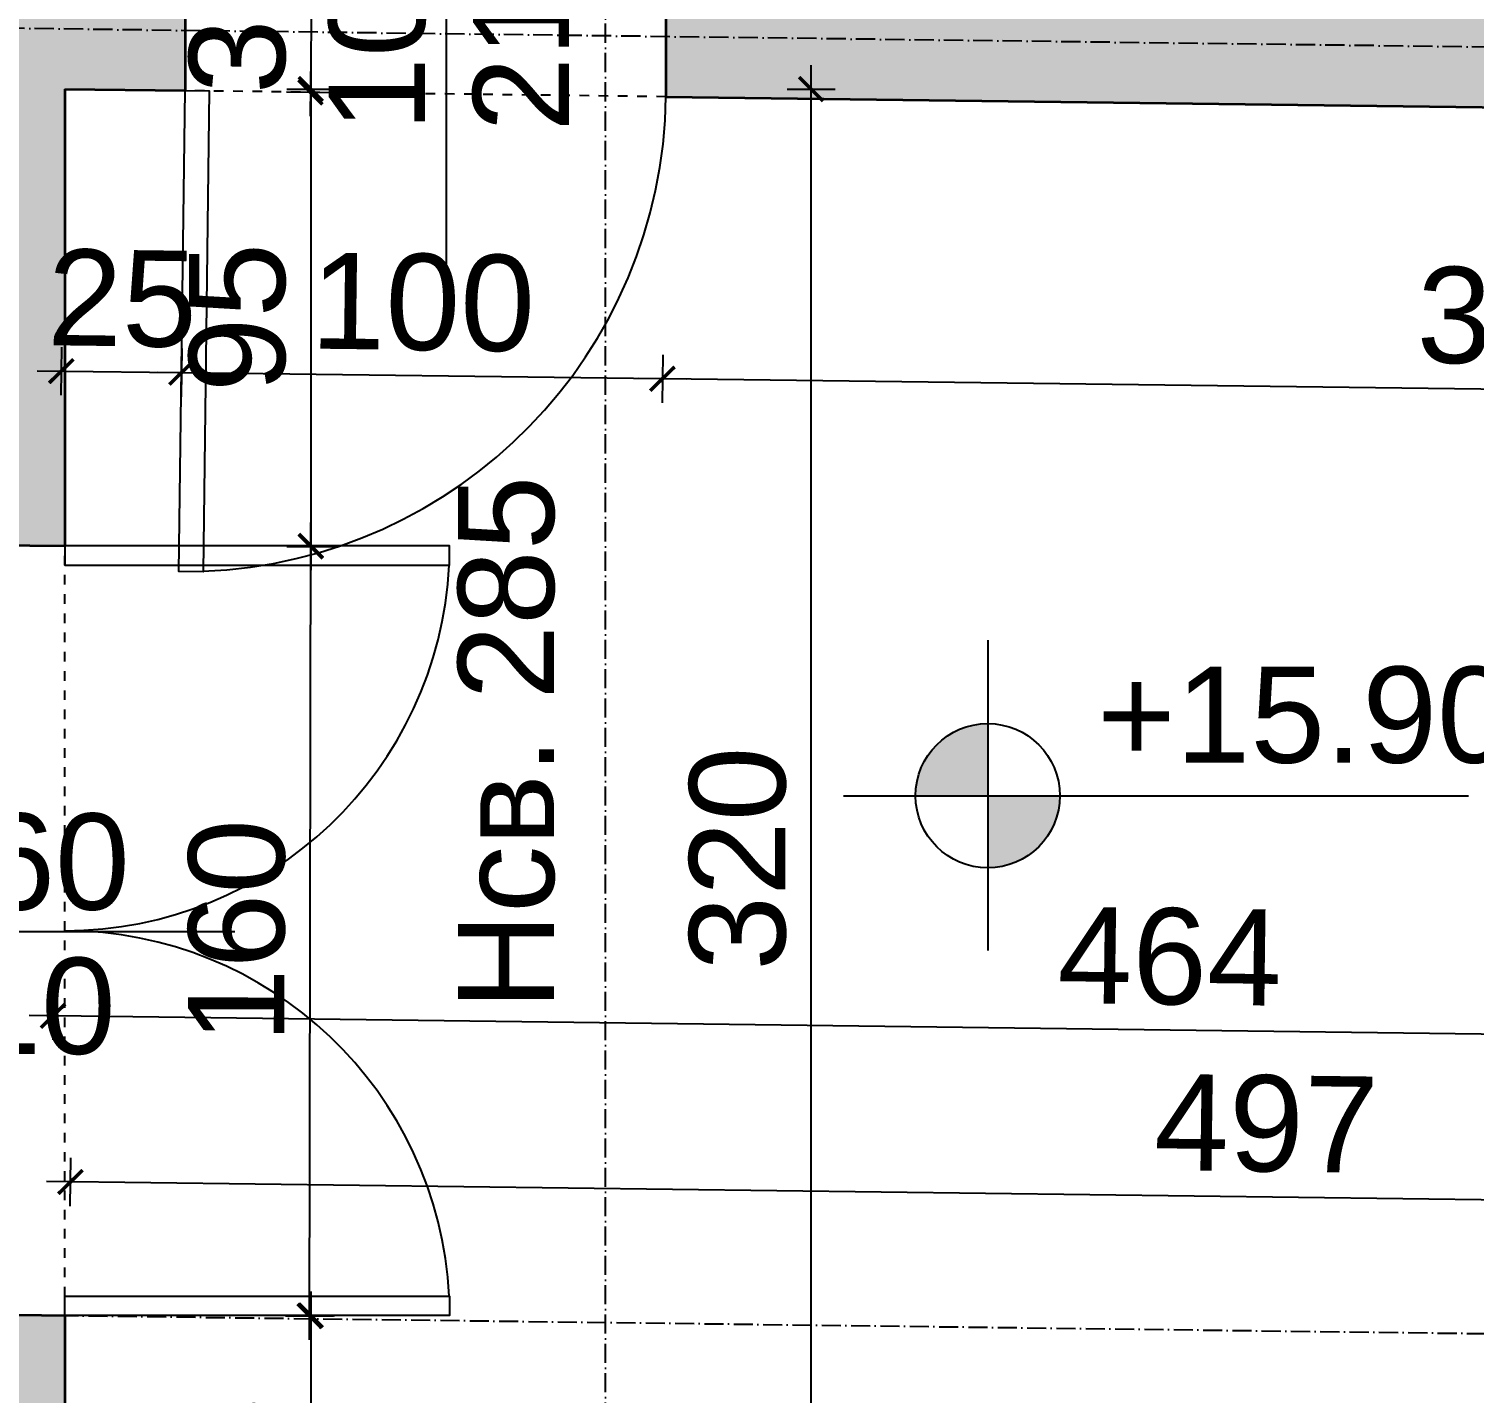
# Model space of a CAD drawing. Header units: inches. Extents: x -72385 to 39588, y -6525 to 66685.
# Drawn here: x -41119.8 to -40819.3, y 1483.6 to 1767.3 of the extents above; entities that cross this region are included whole.
import ezdxf

# ---------------------------------------------------------------- set-up
doc = ezdxf.new("R2010")
doc.units = ezdxf.units.IN
doc.header["$MEASUREMENT"] = 0
doc.linetypes.add('DashDot', pattern=[0.6, 0.4, -0.1, 0, -0.1])
doc.linetypes.add('Hidden', pattern=[0.4, 0.2, -0.2])
for name, color, linetype, lineweight in [('Врати', 251, 'Continuous', 25), ('Линия на разрез', 252, 'DashDot', 25), ('Надписи Hсв', 252, 'Continuous', 25), ('Надписи врати', 252, 'Continuous', 25), ('Надписи коти вътрешни', 252, 'Continuous', 25), ('Надписи нива', 252, 'Continuous', 25), ('Оси', 252, 'DashDot', 25), ('Пунктир', 253, 'Hidden', 25), ('Разрезни линии', 7, 'Continuous', 35), ('Щрих стени', 254, 'Continuous', 25)]:
    doc.layers.add(name, color=color, linetype=linetype, lineweight=lineweight)
doc.styles.add('Arial Regular', font='arial.ttf')
doc.styles.get("Standard").update_dxf_attribs({"font": 'arial.ttf'})
doc.dimstyles.new('Annotative', dxfattribs={"dimscale": 0, "dimtxt": 20, "dimasz": 5, "dimexe": 5, "dimexo": 5, "dimgap": 5, "dimtad": 1, "dimdec": 0, "dimzin": 0, "dimdsep": 46, "dimtxsty": 'Standard', "dimblk": 'ARCHTICK', "dimcen": 5, "dimdle": 5, "dimadec": 0, "dimazin": 0, "dimtfac": 1, "dimtdec": 0, "dimtofl": 0, "dimtmove": 0, "dimatfit": 3, "dimldrblk": 'ARCHTICK', "dimfxl": 5, "dimfxlon": 1, "dimtolj": 1, "dimtzin": 0, "dimarcsym": 1})

# ---------------------------------------------------------------- blocks, each defined once
blk = doc.blocks.new('_ArchTick')
at = {"color": 0, "linetype": 'ByBlock', "const_width": 0.15}
blk.add_lwpolyline([(-0.5, -0.5), (0.5, 0.5)], dxfattribs=at)
blk = doc.blocks.new('*D1925')
at = {"layer": 'Defpoints', "color": 0, "ltscale": 50, "transparency": 16777216}
for p in [(-41112.34, 1754.74), (-41112.34, 1659.74), (-41061.2, 1659.74)]:
    blk.add_point(p, dxfattribs=at)
at = {"layer": 'Надписи коти вътрешни', "color": 0, "lineweight": -2, "ltscale": 50, "transparency": 16777216}
for p, q in [((-41061.2, 1759.74), (-41061.2, 1654.74)), ((-41066.2, 1754.74), (-41056.2, 1754.74)), ((-41066.2, 1659.74), (-41056.2, 1659.74))]:
    blk.add_line(p, q, dxfattribs=at)
at = {"layer": 'Надписи коти вътрешни', "color": 0, "lineweight": -2, "ltscale": 50, "transparency": 16777216, "xscale": 5, "yscale": 5, "zscale": 5}
for p, rotation in [((-41061.2, 1754.74), 90), ((-41061.2, 1659.74), 270)]:
    blk.add_blockref('_ArchTick', p, dxfattribs=dict(at, rotation=rotation))
at = {"layer": 'Надписи коти вътрешни', "color": 0, "ltscale": 50, "transparency": 16777216, "insert": (-41076.41, 1707.24), "char_height": 20, "attachment_point": 5, "rotation": 90}
blk.add_mtext('\\A1;95', dxfattribs=at)
blk = doc.blocks.new('*D1926')
at = {"layer": 'Defpoints', "color": 0, "ltscale": 50, "transparency": 16777216}
for p in [(-41112.34, 1659.74), (-41061.2, 1659.65), (-41112.59, 1499.73)]:
    blk.add_point(p, dxfattribs=at)
at = {"layer": 'Надписи коти вътрешни', "color": 0, "lineweight": -2, "ltscale": 50, "transparency": 16777216}
for p, q in [((-41061.46, 1494.64), (-41061.19, 1664.65)), ((-41066.2, 1659.66), (-41056.2, 1659.65)), ((-41066.46, 1499.65), (-41056.46, 1499.64))]:
    blk.add_line(p, q, dxfattribs=at)
at = {"layer": 'Надписи коти вътрешни', "color": 0, "lineweight": -2, "ltscale": 50, "transparency": 16777216, "xscale": 5, "yscale": 5, "zscale": 5}
for p, rotation in [((-41061.2, 1659.65), 89.90883666125849), ((-41061.46, 1499.64), 269.9088366612585)]:
    blk.add_blockref('_ArchTick', p, dxfattribs=dict(at, rotation=rotation))
at = {"layer": 'Надписи коти вътрешни', "color": 0, "ltscale": 50, "transparency": 16777216, "insert": (-41076.54, 1579.67), "char_height": 20, "attachment_point": 5, "rotation": 89.9088}
blk.add_mtext('\\A1;160', dxfattribs=at)
blk = doc.blocks.new('*D1927')
at = {"layer": 'Defpoints', "color": 0, "ltscale": 50, "transparency": 16777216}
for p in [(-41112.59, 1499.73), (-41112.34, 1434.72), (-41061.2, 1434.72)]:
    blk.add_point(p, dxfattribs=at)
at = {"layer": 'Надписи коти вътрешни', "color": 0, "lineweight": -2, "ltscale": 50, "transparency": 16777216}
for p, q in [((-41061.2, 1504.73), (-41061.2, 1429.72)), ((-41066.2, 1499.73), (-41056.2, 1499.73)), ((-41066.2, 1434.72), (-41056.2, 1434.72))]:
    blk.add_line(p, q, dxfattribs=at)
at = {"layer": 'Надписи коти вътрешни', "color": 0, "lineweight": -2, "ltscale": 50, "transparency": 16777216, "xscale": 5, "yscale": 5, "zscale": 5}
for p, rotation in [((-41061.2, 1499.73), 90), ((-41061.2, 1434.72), 270)]:
    blk.add_blockref('_ArchTick', p, dxfattribs=dict(at, rotation=rotation))
at = {"layer": 'Надписи коти вътрешни', "color": 0, "ltscale": 50, "transparency": 16777216, "insert": (-41076.41, 1467.22), "char_height": 20, "attachment_point": 5, "rotation": 90}
blk.add_mtext('\\A1;65', dxfattribs=at)
blk = doc.blocks.new('*D8285')
at = {"layer": 'Defpoints', "color": 0, "ltscale": 50, "transparency": 16777216}
for p in [(-40987.34, 1753.15), (-40627.3, 1748.57), (-40988.08, 1694.51)]:
    blk.add_point(p, dxfattribs=at)
at = {"layer": 'Надписи коти вътрешни', "color": 0, "lineweight": -2, "ltscale": 50, "transparency": 16777216}
for p, q in [((-40988.02, 1699.51), (-40988.15, 1689.51)), ((-40623.05, 1689.86), (-40993.08, 1694.57)), ((-40627.99, 1694.92), (-40628.11, 1684.92))]:
    blk.add_line(p, q, dxfattribs=at)
at = {"layer": 'Надписи коти вътрешни', "color": 0, "lineweight": -2, "ltscale": 50, "transparency": 16777216, "xscale": 5, "yscale": 5, "zscale": 5}
for p, rotation in [((-40988.08, 1694.51), 179.270628652547), ((-40628.05, 1689.92), 359.2706286525469)]:
    blk.add_blockref('_ArchTick', p, dxfattribs=dict(at, rotation=rotation))
at = {"layer": 'Надписи коти вътрешни', "color": 0, "ltscale": 50, "transparency": 16777216, "insert": (-40807.87, 1707.43), "char_height": 20, "attachment_point": 5, "rotation": 359.2706}
blk.add_mtext('\\A1;360', dxfattribs=at)
blk = doc.blocks.new('*D1945')
at = {"layer": 'Defpoints', "color": 0, "ltscale": 50, "transparency": 16777216}
for p in [(-41087.34, 1754.42), (-40987.34, 1753.15), (-41088.08, 1695.78)]:
    blk.add_point(p, dxfattribs=at)
at = {"layer": 'Надписи коти вътрешни', "color": 0, "lineweight": -2, "ltscale": 50, "transparency": 16777216}
for p, q in [((-41088.02, 1700.78), (-41088.15, 1690.78)), ((-40988.02, 1699.51), (-40988.15, 1689.51)), ((-40983.08, 1694.44), (-41093.08, 1695.84))]:
    blk.add_line(p, q, dxfattribs=at)
at = {"layer": 'Надписи коти вътрешни', "color": 0, "lineweight": -2, "ltscale": 50, "transparency": 16777216, "xscale": 5, "yscale": 5, "zscale": 5}
for p, rotation in [((-41088.08, 1695.78), 179.2706286525505), ((-40988.08, 1694.51), 359.2706286525505)]:
    blk.add_blockref('_ArchTick', p, dxfattribs=dict(at, rotation=rotation))
at = {"layer": 'Надписи коти вътрешни', "color": 0, "ltscale": 50, "transparency": 16777216, "insert": (-41037.89, 1710.35), "char_height": 20, "attachment_point": 5, "rotation": 359.2706}
blk.add_mtext('\\A1;100', dxfattribs=at)
blk = doc.blocks.new('*D1946')
at = {"layer": 'Defpoints', "color": 0, "ltscale": 50, "transparency": 16777216}
for p in [(-41112.34, 1754.74), (-41087.34, 1754.42), (-41088.08, 1695.78)]:
    blk.add_point(p, dxfattribs=at)
at = {"layer": 'Надписи коти вътрешни', "color": 0, "lineweight": -2, "ltscale": 50, "transparency": 16777216}
for p, q in [((-41113.02, 1701.1), (-41113.15, 1691.1)), ((-41088.02, 1700.78), (-41088.15, 1690.78)), ((-41118.08, 1696.16), (-41083.08, 1695.72))]:
    blk.add_line(p, q, dxfattribs=at)
at = {"layer": 'Надписи коти вътрешни', "color": 0, "lineweight": -2, "ltscale": 50, "transparency": 16777216, "xscale": 5, "yscale": 5, "zscale": 5}
for p, rotation in [((-41113.08, 1696.1), 179.2706286525548), ((-41088.08, 1695.78), 359.2706286525548)]:
    blk.add_blockref('_ArchTick', p, dxfattribs=dict(at, rotation=rotation))
at = {"layer": 'Надписи коти вътрешни', "color": 0, "ltscale": 50, "transparency": 16777216, "insert": (-41100.39, 1711.15), "char_height": 20, "attachment_point": 5, "rotation": 359.2706}
blk.add_mtext('\\A1;25', dxfattribs=at)
blk = doc.blocks.new('*D1948')
at = {"layer": 'Defpoints', "color": 0, "ltscale": 50, "transparency": 16777216}
for p in [(-41112.34, 1754.74), (-40648.3, 1748.84), (-41114.79, 1562.04)]:
    blk.add_point(p, dxfattribs=at)
at = {"layer": 'Надписи коти вътрешни', "color": 0, "lineweight": -2, "ltscale": 50, "transparency": 16777216}
for p, q in [((-41114.73, 1567.04), (-41114.85, 1557.04)), ((-40645.76, 1556.06), (-41119.79, 1562.1)), ((-40650.69, 1561.13), (-40650.82, 1551.13))]:
    blk.add_line(p, q, dxfattribs=at)
at = {"layer": 'Надписи коти вътрешни', "color": 0, "lineweight": -2, "ltscale": 50, "transparency": 16777216, "xscale": 5, "yscale": 5, "zscale": 5}
for p, rotation in [((-41114.79, 1562.04), 179.2706267424348), ((-40650.76, 1556.13), 359.2706267424348)]:
    blk.add_blockref('_ArchTick', p, dxfattribs=dict(at, rotation=rotation))
at = {"layer": 'Надписи коти вътрешни', "color": 0, "ltscale": 50, "transparency": 16777216, "insert": (-40882.58, 1574.29), "char_height": 20, "attachment_point": 5, "rotation": 359.2706}
blk.add_mtext('\\A1;464', dxfattribs=at)
blk = doc.blocks.new('*D1949')
at = {"layer": 'Defpoints', "color": 0, "ltscale": 50, "transparency": 16777216}
for p in [(-41111.16, 1527.5), (-41112.34, 1434.72), (-40615.38, 1428.39)]:
    blk.add_point(p, dxfattribs=at)
at = {"layer": 'Надписи коти вътрешни', "color": 0, "lineweight": -2, "ltscale": 50, "transparency": 16777216}
for p, q in [((-41111.22, 1522.5), (-41111.09, 1532.5)), ((-40609.2, 1521.11), (-41116.16, 1527.57)), ((-40614.26, 1516.18), (-40614.13, 1526.17))]:
    blk.add_line(p, q, dxfattribs=at)
at = {"layer": 'Надписи коти вътрешни', "color": 0, "lineweight": -2, "ltscale": 50, "transparency": 16777216, "xscale": 5, "yscale": 5, "zscale": 5}
for p, rotation in [((-41111.16, 1527.5), 179.27062686898), ((-40614.2, 1521.18), 359.27062686898)]:
    blk.add_blockref('_ArchTick', p, dxfattribs=dict(at, rotation=rotation))
at = {"layer": 'Надписи коти вътрешни', "color": 0, "ltscale": 50, "transparency": 16777216, "insert": (-40862.48, 1539.55), "char_height": 20, "attachment_point": 5, "rotation": 359.2706}
blk.add_mtext('\\A1;497', dxfattribs=at)
blk = doc.blocks.new('*D1955')
at = {"layer": 'Defpoints', "color": 0, "ltscale": 50, "transparency": 16777216}
for p in [(-41112.34, 1754.74), (-40957.15, 1754.74), (-41112.34, 1434.72)]:
    blk.add_point(p, dxfattribs=at)
at = {"layer": 'Надписи коти вътрешни', "color": 0, "lineweight": -2, "ltscale": 50, "transparency": 16777216}
for p, q in [((-40957.15, 1429.72), (-40957.15, 1759.74)), ((-40962.15, 1754.74), (-40952.15, 1754.74)), ((-40962.15, 1434.72), (-40952.15, 1434.72))]:
    blk.add_line(p, q, dxfattribs=at)
at = {"layer": 'Надписи коти вътрешни', "color": 0, "lineweight": -2, "ltscale": 50, "transparency": 16777216, "xscale": 5, "yscale": 5, "zscale": 5}
for p, rotation in [((-40957.15, 1754.74), 90), ((-40957.15, 1434.72), 270)]:
    blk.add_blockref('_ArchTick', p, dxfattribs=dict(at, rotation=rotation))
at = {"layer": 'Надписи коти вътрешни', "color": 0, "ltscale": 50, "transparency": 16777216, "insert": (-40972.37, 1594.73), "char_height": 20, "attachment_point": 5, "rotation": 90}
blk.add_mtext('\\A1;320', dxfattribs=at)
blk = doc.blocks.new('*D7967')
at = {"layer": 'Defpoints', "color": 0, "ltscale": 10, "transparency": 16777216}
for p in [(-41086.96, 1784.42), (-41087.34, 1754.42), (-41061.27, 1754.09)]:
    blk.add_point(p, dxfattribs=at)
at = {"layer": 'Надписи коти вътрешни', "color": 0, "lineweight": -2, "ltscale": 10, "transparency": 16777216}
for p, q in [((-41060.83, 1789.09), (-41061.34, 1749.09)), ((-41065.89, 1784.15), (-41055.89, 1784.03)), ((-41066.27, 1754.16), (-41056.27, 1754.03))]:
    blk.add_line(p, q, dxfattribs=at)
at = {"layer": 'Надписи коти вътрешни', "color": 0, "lineweight": -2, "ltscale": 10, "transparency": 16777216, "xscale": 5, "yscale": 5, "zscale": 5}
for p, rotation in [((-41060.89, 1784.09), 89.27062865273005), ((-41061.27, 1754.09), 269.2706286527301)]:
    blk.add_blockref('_ArchTick', p, dxfattribs=dict(at, rotation=rotation))
at = {"layer": 'Надписи коти вътрешни', "color": 0, "ltscale": 10, "transparency": 16777216, "insert": (-41076.3, 1769.29), "char_height": 20, "attachment_point": 5, "rotation": 89.2706}
blk.add_mtext('\\A1;30', dxfattribs=at)

msp = doc.modelspace()

# ---------------------------------------------------------------- hatches: boundary and pattern name
at = {"layer": 'Надписи нива', "ltscale": 50}
h = msp.add_hatch(color=256, dxfattribs=at)
h.dxf.hatch_style = 1
h.paths.add_polyline_path([(-40920.43, 1592.81, 0.414214), (-40905.43, 1607.81), (-40920.43, 1607.81)])
h.paths.add_polyline_path([(-40920.43, 1607.81), (-40920.43, 1622.81, 0.414214), (-40935.43, 1607.81)])
at = {"layer": 'Щрих стени', "ltscale": 10}
h = msp.add_hatch(color=256, dxfattribs=at)
h.dxf.hatch_style = 1
h.paths.add_polyline_path([(-42007.34, 2996.24), (-42042.34, 2996.68), (-42042.34, 2961.68), (-42007.34, 2961.23)])
h.paths.add_polyline_path([(-41707.34, 2992.42), (-41742.34, 2992.86), (-41742.34, 2947.86), (-41707.34, 2947.41)])
h.paths.add_polyline_path([(-41407.34, 2988.6), (-41442.34, 2989.04), (-41442.34, 2954.04), (-41407.34, 2953.6)])
h.paths.add_polyline_path([(-41707.34, 2397.37), (-41742.34, 2397.81), (-41767.34, 2398.13), (-41767.34, 2363.13), (-41742.34, 2362.81), (-41742.34, 2352.81), (-41707.34, 2352.37)], flags=17)
h.paths.add_polyline_path([(-42292.34, 2089.79), (-42292.34, 2139.8), (-42307.34, 2139.99), (-42307.34, 2024.98), (-42292.34, 2024.79), (-42292.34, 2074.79), (-41707.34, 2067.34), (-41707.34, 2062.85), (-41702.34, 2062.85), (-41702.34, 2067.28), (-41197.34, 2060.85), (-41197.34, 2030.85), (-41142.34, 2030.15), (-41142.34, 1745.12), (-41702.34, 1752.25), (-41702.34, 1962.85), (-41707.34, 1962.85), (-41707.34, 1797.32), (-41742.34, 1797.77), (-41742.34, 1787.77), (-41767.34, 1788.08), (-41767.34, 1753.08), (-41742.34, 1752.76), (-41707.34, 1752.32), (-41707.34, 1557.85), (-41702.34, 1557.85), (-41702.34, 1747.25), (-41142.34, 1740.12), (-41142.34, 1660.12), (-41112.34, 1659.74), (-41112.34, 1754.74), (-41087.34, 1754.42), (-41087.34, 1804.43), (-41112.34, 1804.75), (-41112.34, 2949.84), (-40882.34, 2946.91), (-40882.34, 2966.91), (-40907.34, 2967.23), (-40907.34, 2982.23), (-41142.34, 2985.22), (-41142.34, 2105.15), (-41197.34, 2105.85), (-41197.34, 2075.85)])
h.paths.add_polyline_path([(-42007.34, 1196.09), (-42042.34, 1196.54), (-42042.34, 1161.53), (-42007.34, 1161.09)])
h.paths.add_polyline_path([(-41707.34, 1192.27), (-41702.34, 1192.21), (-41702.34, 1457.85), (-41707.34, 1457.85), (-41707.34, 1202.27), (-41742.34, 1202.72), (-41742.34, 1157.71), (-41707.34, 1157.27)])
h.paths.add_polyline_path([(-41407.34, 1188.45), (-41442.34, 1188.9), (-41442.34, 1153.9), (-41407.34, 1153.45)])
h = msp.add_hatch(color=256, dxfattribs=at)
h.dxf.hatch_style = 1
h.paths.add_polyline_path([(-41112.34, 1404.71), (-40967.34, 1402.87), (-40967.34, 1432.87), (-41112.34, 1434.72), (-41112.34, 1499.72), (-41142.34, 1500.1), (-41142.34, 1150.08), (-41107.34, 1149.63), (-41107.34, 1194.63), (-41112.34, 1194.7)])
h.paths.add_polyline_path([(-40782.34, 1430.52), (-40867.34, 1431.6), (-40867.34, 1401.6), (-40842.34, 1401.28), (-40842.34, 1181.26), (-40842.34, 1146.26), (-40807.34, 1145.81), (-40807.34, 1180.81), (-40812.34, 1180.88), (-40812.34, 1400.9), (-40782.34, 1400.51)])
h.paths.add_polyline_path([(-40207.34, 1423.2), (-40682.34, 1429.24), (-40682.34, 1399.24), (-40337.34, 1394.85), (-40337.34, 1379.85), (-40257.34, 1378.83), (-40257.34, 1173.81), (-40542.34, 1177.44), (-40542.34, 1142.44), (-40222.34, 1138.36), (-40222.34, 1403.39), (-40207.34, 1403.19)])
h.paths.add_polyline_path([(-40222.34, 2498.47), (-40257.34, 2498.92), (-40257.34, 1773.86), (-40422.34, 1775.96), (-40422.34, 1815.96), (-40452.34, 1816.35), (-40452.34, 1776.34), (-40932.34, 1782.45), (-40932.34, 1807.46), (-40962.34, 1807.84), (-40962.34, 1782.84), (-40987.34, 1783.15), (-40987.34, 1753.15), (-40207.34, 1743.22), (-40207.34, 1763.22), (-40222.34, 1763.41)])
h.paths.add_polyline_path([(-40932.34, 2757.53), (-40917.34, 2757.34), (-40917.34, 2787.34), (-40962.34, 2787.92), (-40962.34, 1907.85), (-40932.34, 1907.46)])
h.paths.add_polyline_path([(-40422.34, 2781.04), (-40662.34, 2784.1), (-40662.34, 2809.1), (-40692.34, 2809.48), (-40692.34, 2784.48), (-40817.34, 2786.07), (-40817.34, 2756.07), (-40452.34, 2751.42), (-40452.34, 1916.35), (-40422.34, 1915.97)])
h.paths.add_polyline_path([(-40662.34, 2384.07), (-40697.34, 2384.51), (-40697.34, 2339.51), (-40662.34, 2339.06)], flags=17)
h.paths.add_polyline_path([(-40222.34, 2973.51), (-40717.34, 2979.81), (-40717.34, 2964.81), (-40742.34, 2965.13), (-40742.34, 2945.13), (-40692.34, 2944.49), (-40692.34, 2939.49), (-40662.34, 2939.11), (-40662.34, 2944.11), (-40257.34, 2938.96), (-40257.34, 2638.93), (-40222.34, 2638.49)])

# ---------------------------------------------------------------- linework, layer by layer
at = {"layer": 'Врати', "ltscale": 50}
for points in [[(-41087.34, 1754.42), (-41082.34, 1754.36), (-41083.61, 1654.37), (-41088.61, 1654.43)], [(-41112.34, 1659.74), (-41112.34, 1655.74), (-41032.33, 1655.74), (-41032.33, 1659.74)], [(-41112.34, 1499.72), (-41112.34, 1503.72), (-41032.33, 1503.72), (-41032.33, 1499.72)]]:
    msp.add_lwpolyline(points, close=True, dxfattribs=at)
for centre, radius, start, end in [((-41087.34, 1754.42), 100, 272.1366, 359.2706), ((-41112.34, 1659.74), 80.01, 270, 357.134), ((-41112.34, 1499.72), 80.01, 2.866, 90)]:
    msp.add_arc(centre, radius, start, end, dxfattribs=at)
at = {"layer": 'Линия на разрез', "ltscale": 10}
msp.add_line((-40999.92, 1148.26), (-40999.92, 3115.76), dxfattribs=at)
msp.add_lwpolyline([(-52477.21, 2144.44), (-41314.83, 2002.34), (-41314.83, 1502.3), (-40082.38, 1486.61)], dxfattribs=at)
at = {"layer": 'Надписи врати', "ltscale": 50}
for p, q in [((-41032.96, 1717.21), (-41032.96, 1817.21)), ((-41177.02, 1579.61), (-41077.02, 1579.61))]:
    msp.add_line(p, q, dxfattribs=at)
at = {"layer": 'Надписи нива', "ltscale": 50}
for p, q in [((-40920.43, 1640.14), (-40920.43, 1575.62)), ((-40950.43, 1607.81), (-40820.43, 1607.81))]:
    msp.add_line(p, q, dxfattribs=at)
msp.add_circle((-40920.43, 1607.81), 15, dxfattribs=at)
at = {"layer": 'Оси', "ltscale": 10}
msp.add_lwpolyline([(-39839.84, 1751.04), (-51384.84, 1898.02), (-51384.84, 2028.03), (-52699.84, 2044.77)], dxfattribs=at)
at = {"layer": 'Пунктир', "ltscale": 10}
for p, q in [((-40987.34, 1753.15), (-41087.34, 1754.42)), ((-41112.34, 1499.72), (-41112.34, 1659.74))]:
    msp.add_line(p, q, dxfattribs=at)
at = {"layer": 'Разрезни линии', "ltscale": 50}
for p, q in [((-41087.34, 1804.43), (-41087.34, 1754.42)), ((-40987.34, 1783.15), (-40987.34, 1753.15)), ((-41112.34, 1754.74), (-41112.34, 1659.74)), ((-41112.34, 1754.74), (-41087.34, 1754.42)), ((-40987.34, 1753.15), (-40207.34, 1743.22)), ((-41142.34, 1660.12), (-41112.34, 1659.74)), ((-41142.34, 1500.1), (-41112.34, 1499.72)), ((-41112.34, 1499.72), (-41112.34, 1434.72))]:
    msp.add_line(p, q, dxfattribs=at)

# ---------------------------------------------------------------- texts
at = {"layer": 'Надписи Hсв', "ltscale": 100, "insert": (-41030.61, 1563.26), "char_height": 20, "width": 180.4891, "attachment_point": 1, "rotation": 90, "style": 'Arial Regular'}
msp.add_mtext('\\pxt8;Hсв. 285', dxfattribs=at)
at = {"layer": 'Надписи врати', "ltscale": 100, "char_height": 20, "width": 180.4891, "attachment_point": 1, "rotation": 90, "style": 'Arial Regular'}
for s, insert in [('100', (-41057.48, 1745.88)), ('210', (-41027.48, 1745.88))]:
    msp.add_mtext(s, dxfattribs=dict(at, insert=insert))
at = {"layer": 'Надписи врати', "ltscale": 100, "char_height": 20, "width": 180.4891, "attachment_point": 1, "style": 'Arial Regular'}
for s, insert in [('160', (-41145.44, 1604.12)), ('210', (-41148.36, 1574.12))]:
    msp.add_mtext(s, dxfattribs=dict(at, insert=insert))
at = {"layer": 'Надписи нива', "ltscale": 100, "insert": (-40897.67, 1634.66), "char_height": 20, "width": 180.4891, "attachment_point": 1, "style": 'Arial Regular'}
msp.add_mtext('+15.90', dxfattribs=at)

# ---------------------------------------------------------------- dimensions: what is measured, and where the dimension line sits
at = {"layer": 'Надписи коти вътрешни', "ltscale": 10}
dim = msp.add_linear_dim(base=(-41061.27, 1754.09), p1=(-41086.96, 1784.42), p2=(-41087.34, 1754.42), angle=269.2706, dimstyle='Annotative', override={"dimscale": 0, "dimtix": 0, "dimtofl": 0, "dimtmove": 0, "dimatfit": 3}, dxfattribs=at)
dim.commit()
dim.dimension.update_dxf_attribs({"geometry": '*D7967', "text_midpoint": (-41061.08, 1769.09), "dimtype": 129})
at = {"layer": 'Надписи коти вътрешни', "ltscale": 50}
for base, p1, p2, picture, middle in [((-41061.2, 1659.74), (-41112.34, 1754.74), (-41112.34, 1659.74), '*D1925', (-41076.41, 1707.24)), ((-41061.2, 1434.72), (-41112.59, 1499.73), (-41112.34, 1434.72), '*D1927', (-41076.41, 1467.22))]:
    dim = msp.add_linear_dim(base=base, p1=p1, p2=p2, angle=90, dimstyle='Annotative', override={"dimscale": 0, "dimtix": 0, "dimtofl": 0, "dimtmove": 0, "dimatfit": 3}, dxfattribs=at)
    dim.commit()
    dim.dimension.update_dxf_attribs({"geometry": picture, "text_midpoint": middle})
for p1, p2, distance, picture, middle in [((-41112.34, 1434.72), (-41112.34, 1754.74), -155.19, '*D1955', (-40972.37, 1594.73)), ((-40648.3, 1748.84), (-41112.34, 1754.74), 192.72, '*D1948', (-40882.58, 1574.29)), ((-40987.34, 1753.15), (-41087.34, 1754.42), 58.65, '*D1945', (-41037.89, 1710.35)), ((-40627.3, 1748.57), (-40987.34, 1753.15), 58.65, '*D8285', (-40807.87, 1707.43)), ((-41112.59, 1499.73), (-41112.34, 1659.74), -51.14, '*D1926', (-41076.54, 1579.67)), ((-40615.38, 1428.39), (-41112.34, 1434.72), -92.79, '*D1949', (-40862.48, 1539.55))]:
    dim = msp.add_aligned_dim(p1=p1, p2=p2, distance=distance, dimstyle='Annotative', override={"dimscale": 0, "dimtix": 0, "dimtofl": 0, "dimtmove": 0, "dimatfit": 3}, dxfattribs=at)
    dim.commit()
    dim.dimension.update_dxf_attribs({"geometry": picture, "text_midpoint": middle})
dim = msp.add_linear_dim(base=(-41088.08, 1695.78), p1=(-41112.34, 1754.74), p2=(-41087.34, 1754.42), angle=359.2706, dimstyle='Annotative', override={"dimscale": 0, "dimtix": 0, "dimtofl": 0, "dimtmove": 0, "dimatfit": 3}, dxfattribs=at)
dim.commit()
dim.dimension.update_dxf_attribs({"geometry": '*D1946', "text_midpoint": (-41100.58, 1695.94), "dimtype": 129})

doc.saveas('drawing.dxf')
